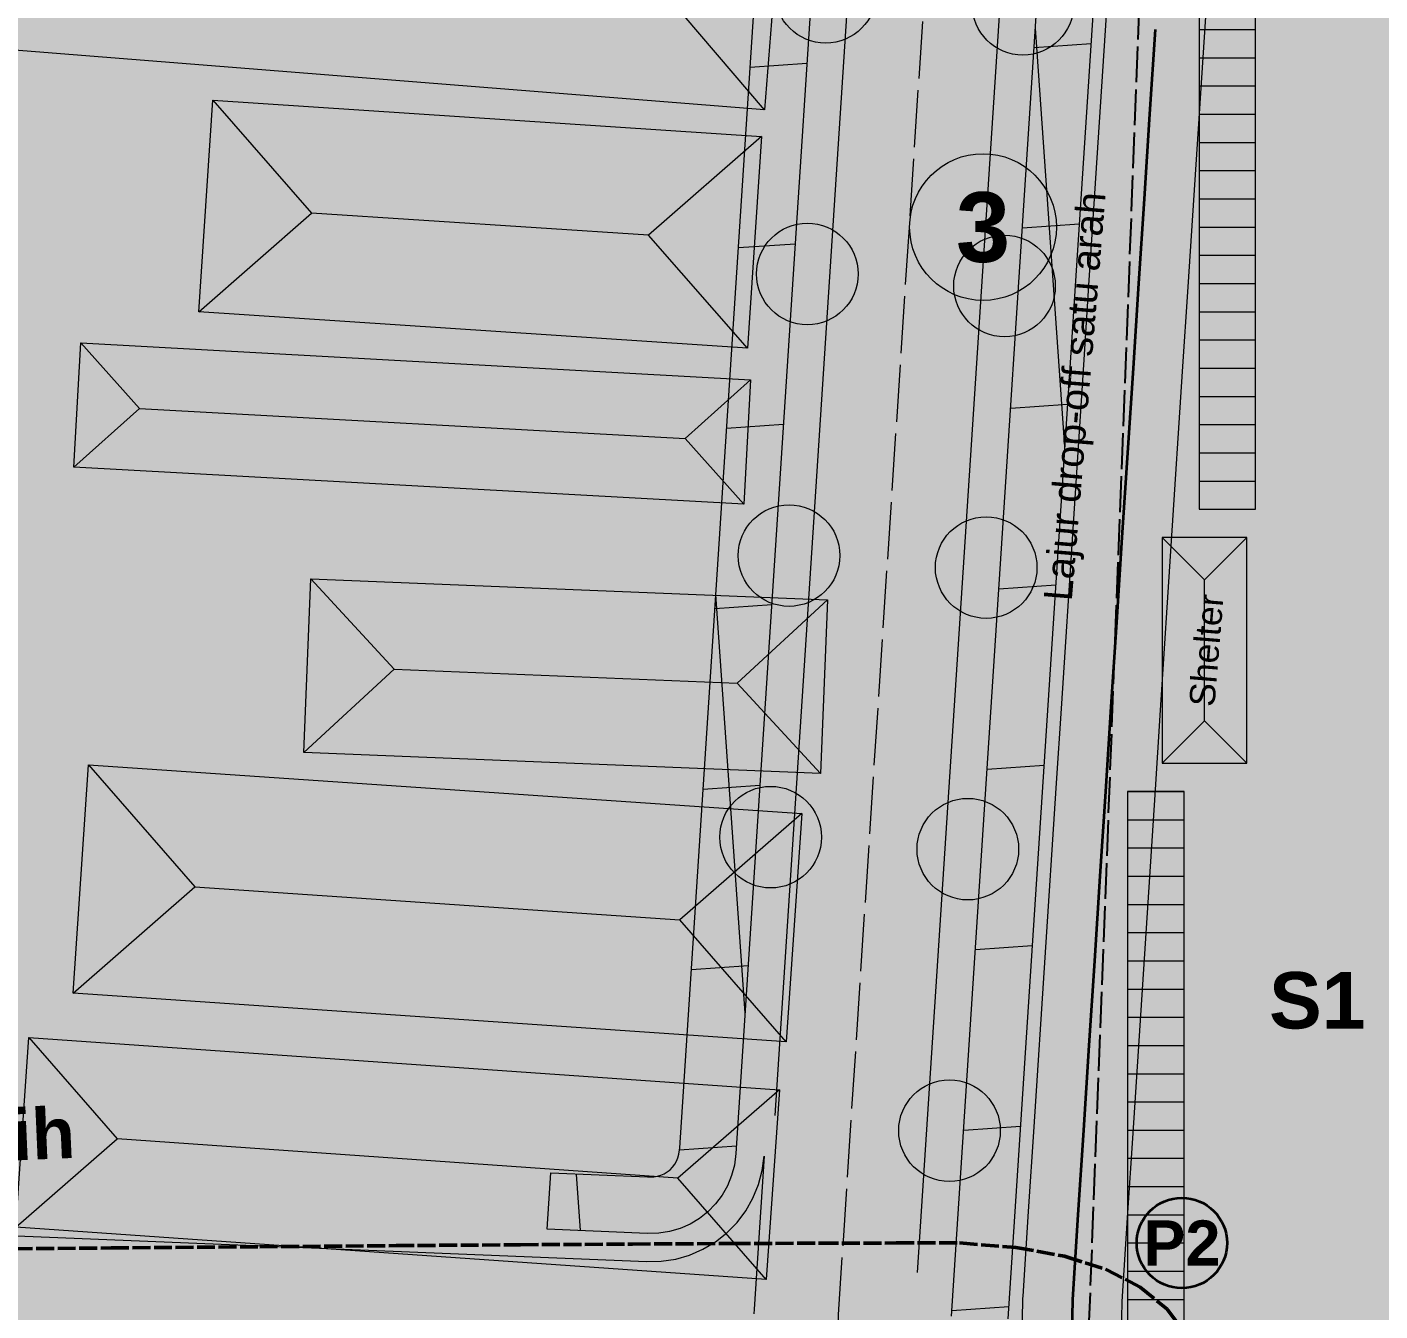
# Model space of a CAD drawing. Header units: metres. Extents: x 305909 to 307171, y 9156037 to 9156671.
# Drawn here: x 306845.87 to 306893.81, y 9156297.59 to 9156343.09 of the extents above; entities that cross this region are included whole.
import ezdxf
from ezdxf.enums import TextEntityAlignment as Align

# ---------------------------------------------------------------- set-up
doc = ezdxf.new("R2010")
doc.units = ezdxf.units.M
doc.linetypes.add('DASHED', pattern=[1.524, 1.27, -0.254])
doc.linetypes.add('DASHED2', pattern=[0.762, 0.635, -0.127])
for name, color, linetype, lineweight, true_color in [('B-BANGUNAN_PERDAGANGAN', 7, 'Continuous', 13, 0xde7878), ('B-BATAS_HPL_INDIKATIF', 7, 'DASHED', 25, 0x781414), ('B-BAYANGAN', 7, 'Continuous', 0, 0x76786c), ('D-LAJUR_DROPOFF', 7, 'Continuous', 9, 0xc8d6ec), ('D-PARKIR_MARKA', 7, 'Continuous', 9, 0xffffff), ('D-PARKIR_MOTOR', 7, 'Continuous', 9, 0xcdcdcd), ('D-SHELTER', 7, 'Continuous', 18, 0x466ea5), ('J-BADAN_KOLEKTOR', 7, 'Continuous', 13, 0x6e6e6e), ('J-MARKA_TEPI', 7, 'Continuous', 13, 0xffffff), ('J-PERKERASAN_JALAN', 7, 'Continuous', 9, 0x989896), ('J-SUMBU_KOLEKTOR', 7, 'DASHED', 18, 0xffffff), ('P-TROTOAR_AYANI', 7, 'Continuous', 9, 0xd6c8b2), ('S-PANAH_KENDARAAN', 7, 'Continuous', 35, 0x1e50c8), ('S-PINTU_PEJALAN_KAKI', 7, 'Continuous', 35, 0x148c3c), ('S-ZEBRA_CROSS', 7, 'Continuous', 0, 0xffffff), ('T-JALUR_WISATA_EDUKASI', 7, 'DASHED2', 50, 0xe66e00), ('T-LABEL_ELEMEN', 7, 'Continuous', 0, 0x141414), ('T-LABEL_JALAN', 7, 'Continuous', 0, 0x282828), ('T-NOMOR_ELEMEN', 7, 'Continuous', 18, 0x141414), ('U-PENANDA', 7, 'Continuous', 18, 0x192d78), ('V-JALUR_HIJAU_AYANI', 7, 'Continuous', 0, 0x96cd78), ('V-POHON_PENEDUH', 7, 'Continuous', 13, 0x288232), ('Z-K', 7, 'Continuous', 0, 0xf7dede), ('Z-K-PI', 7, 'Continuous', 0, 0xf0cdc8)]:
    doc.layers.add(name, color=color, linetype=linetype, lineweight=lineweight, true_color=true_color)
doc.styles.add('ARIAL', font='arial.ttf')
doc.styles.add('ARIALB', font='arialbd.ttf')

# ---------------------------------------------------------------- blocks, each defined once
blk = doc.blocks.new('POHON')
at = {"true_color": 0x3e843e}
h = blk.add_hatch(color=97, dxfattribs=at)
h.dxf.hatch_style = 1
edge = h.paths.add_edge_path()
edge.add_arc((0, 0.78), 0.32, 0, 360)
at = {"true_color": 0x347638}
h = blk.add_hatch(color=97, dxfattribs=at)
h.dxf.hatch_style = 1
edge = h.paths.add_edge_path()
edge.add_arc((0, 0), 1, 0, 360)
at = {"true_color": 0x3e843e}
h = blk.add_hatch(color=97, dxfattribs=at)
h.dxf.hatch_style = 1
edge = h.paths.add_edge_path()
edge.add_arc((-0.552, 0.552), 0.32, 0, 360)
h = blk.add_hatch(color=97, dxfattribs=at)
h.dxf.hatch_style = 1
edge = h.paths.add_edge_path()
edge.add_arc((0.552, 0.552), 0.32, 0, 360)
at = {"true_color": 0x62a556}
h = blk.add_hatch(color=85, dxfattribs=at)
h.dxf.hatch_style = 1
edge = h.paths.add_edge_path()
edge.add_arc((-0.2, 0.22), 0.55, 0, 360)
at = {"true_color": 0x697060}
h = blk.add_hatch(color=251, dxfattribs=at)
h.dxf.hatch_style = 1
edge = h.paths.add_edge_path()
edge.add_arc((0.38, -0.38), 1, 0, 360)
at = {"true_color": 0x3e843e}
h = blk.add_hatch(color=97, dxfattribs=at)
h.dxf.hatch_style = 1
edge = h.paths.add_edge_path()
edge.add_arc((-0.78, 0), 0.32, 0, 360)
h = blk.add_hatch(color=97, dxfattribs=at)
h.dxf.hatch_style = 1
edge = h.paths.add_edge_path()
edge.add_arc((0.78, 0), 0.32, 0, 360)
h = blk.add_hatch(color=97, dxfattribs=at)
h.dxf.hatch_style = 1
edge = h.paths.add_edge_path()
edge.add_arc((-0.552, -0.552), 0.32, 0, 360)
h = blk.add_hatch(color=97, dxfattribs=at)
h.dxf.hatch_style = 1
edge = h.paths.add_edge_path()
edge.add_arc((0.552, -0.552), 0.32, 0, 360)
h = blk.add_hatch(color=97, dxfattribs=at)
h.dxf.hatch_style = 1
edge = h.paths.add_edge_path()
edge.add_arc((0, -0.78), 0.32, 0, 360)
at = {"color": 99, "lineweight": 9, "true_color": 0x235528}
blk.add_circle((0, 0), 1, dxfattribs=at)
blk = doc.blocks.new('PENANDA')
at = {"true_color": 0x192d78}
h = blk.add_hatch(color=166, dxfattribs=at)
h.dxf.hatch_style = 1
h.paths.add_polyline_path([(0, 1.6), (-1.4, -0.9), (1.4, -0.9)])
blk = doc.blocks.new('PINTU_PEJALAN_KAKI')
at = {"true_color": 0x148c3c}
h = blk.add_hatch(color=116, dxfattribs=at)
h.dxf.hatch_style = 1
edge = h.paths.add_edge_path()
edge.add_arc((0, 0), 1.6, 0, 360)
at = {"color": 7}
blk.add_circle((0, 0), 1.6, dxfattribs=at)

msp = doc.modelspace()

# ---------------------------------------------------------------- hatches: boundary and pattern name
at = {"layer": 'B-BANGUNAN_PERDAGANGAN', "true_color": 0xa34944}
h = msp.add_hatch(color=15, dxfattribs=at)
h.dxf.hatch_style = 1
h.paths.add_polyline_path([(306871.995, 9156340.158), (306866.204, 9156346.947), (306872.993, 9156352.737), (306872.993, 9156352.737), (306871.995, 9156340.158)])
at = {"layer": 'B-BANGUNAN_PERDAGANGAN', "true_color": 0xa64b45}
h = msp.add_hatch(color=15, dxfattribs=at)
h.dxf.hatch_style = 1
h.paths.add_polyline_path([(306831.309, 9156343.386), (306838.098, 9156349.177), (306866.204, 9156346.947), (306871.995, 9156340.158), (306831.309, 9156343.386)])
at = {"layer": 'B-BANGUNAN_PERDAGANGAN', "true_color": 0xd05e57}
h = msp.add_hatch(color=13, dxfattribs=at)
h.dxf.hatch_style = 1
h.paths.add_polyline_path([(306852.448, 9156340.496), (306852.448, 9156340.496), (306855.951, 9156336.498), (306851.953, 9156332.995), (306852.448, 9156340.496)])
at = {"layer": 'B-BANGUNAN_PERDAGANGAN', "true_color": 0xcd5c56}
h = msp.add_hatch(color=13, dxfattribs=at)
h.dxf.hatch_style = 1
h.paths.add_polyline_path([(306867.889, 9156335.71), (306855.951, 9156336.498), (306852.448, 9156340.496), (306871.887, 9156339.213), (306867.889, 9156335.71)])
at = {"layer": 'B-BANGUNAN_PERDAGANGAN', "true_color": 0xa34944}
h = msp.add_hatch(color=15, dxfattribs=at)
h.dxf.hatch_style = 1
h.paths.add_polyline_path([(306867.889, 9156335.71), (306871.887, 9156339.213), (306871.392, 9156331.712), (306867.889, 9156335.71)])
at = {"layer": 'B-BANGUNAN_PERDAGANGAN', "true_color": 0xa64b45}
h = msp.add_hatch(color=15, dxfattribs=at)
h.dxf.hatch_style = 1
h.paths.add_polyline_path([(306851.953, 9156332.995), (306855.951, 9156336.498), (306867.889, 9156335.71), (306871.392, 9156331.712), (306871.392, 9156331.712), (306851.953, 9156332.995)])
at = {"layer": 'B-BANGUNAN_PERDAGANGAN', "true_color": 0xd05e57}
h = msp.add_hatch(color=13, dxfattribs=at)
h.dxf.hatch_style = 1
h.paths.add_polyline_path([(306849.851, 9156329.572), (306847.526, 9156327.49), (306847.769, 9156331.897), (306849.851, 9156329.572)])
at = {"layer": 'B-BANGUNAN_PERDAGANGAN', "true_color": 0xcd5c56}
h = msp.add_hatch(color=13, dxfattribs=at)
h.dxf.hatch_style = 1
h.paths.add_polyline_path([(306871.507, 9156330.59), (306869.182, 9156328.507), (306849.851, 9156329.572), (306847.769, 9156331.897), (306871.507, 9156330.59)])
at = {"layer": 'B-BANGUNAN_PERDAGANGAN', "true_color": 0xa34944}
h = msp.add_hatch(color=15, dxfattribs=at)
h.dxf.hatch_style = 1
h.paths.add_polyline_path([(306869.182, 9156328.507), (306871.507, 9156330.59), (306871.264, 9156326.182), (306871.264, 9156326.182), (306869.182, 9156328.507)])
at = {"layer": 'B-BANGUNAN_PERDAGANGAN', "true_color": 0xa64b45}
h = msp.add_hatch(color=15, dxfattribs=at)
h.dxf.hatch_style = 1
h.paths.add_polyline_path([(306849.851, 9156329.572), (306869.182, 9156328.507), (306871.264, 9156326.182), (306847.526, 9156327.49), (306847.526, 9156327.49), (306849.851, 9156329.572)])
at = {"layer": 'B-BANGUNAN_PERDAGANGAN', "true_color": 0xcf5d57}
h = msp.add_hatch(color=13, dxfattribs=at)
h.dxf.hatch_style = 1
h.paths.add_polyline_path([(306858.87, 9156320.329), (306855.669, 9156317.376), (306855.918, 9156323.53), (306858.87, 9156320.329)])
at = {"layer": 'B-BANGUNAN_PERDAGANGAN', "true_color": 0xce5d56}
h = msp.add_hatch(color=13, dxfattribs=at)
h.dxf.hatch_style = 1
h.paths.add_polyline_path([(306874.227, 9156322.789), (306871.025, 9156319.837), (306858.87, 9156320.329), (306855.918, 9156323.53), (306855.918, 9156323.53), (306874.227, 9156322.789)])
at = {"layer": 'B-BANGUNAN_PERDAGANGAN', "true_color": 0xa44a44}
h = msp.add_hatch(color=15, dxfattribs=at)
h.dxf.hatch_style = 1
h.paths.add_polyline_path([(306871.025, 9156319.837), (306874.227, 9156322.789), (306873.978, 9156316.635), (306873.978, 9156316.635), (306871.025, 9156319.837)])
at = {"layer": 'B-BANGUNAN_PERDAGANGAN', "true_color": 0xa54a45}
h = msp.add_hatch(color=15, dxfattribs=at)
h.dxf.hatch_style = 1
h.paths.add_polyline_path([(306858.87, 9156320.329), (306871.025, 9156319.837), (306873.978, 9156316.635), (306855.669, 9156317.376), (306858.87, 9156320.329)])
at = {"layer": 'B-BANGUNAN_PERDAGANGAN', "true_color": 0xd05e57}
h = msp.add_hatch(color=13, dxfattribs=at)
h.dxf.hatch_style = 1
h.paths.add_polyline_path([(306851.818, 9156312.622), (306847.5, 9156308.854), (306848.05, 9156316.94), (306851.818, 9156312.622)])
at = {"layer": 'B-BANGUNAN_PERDAGANGAN', "true_color": 0xcd5c56}
h = msp.add_hatch(color=13, dxfattribs=at)
h.dxf.hatch_style = 1
h.paths.add_polyline_path([(306873.318, 9156315.22), (306868.999, 9156311.452), (306851.818, 9156312.622), (306848.05, 9156316.94), (306873.318, 9156315.22)])
at = {"layer": 'B-BANGUNAN_PERDAGANGAN', "true_color": 0xa34944}
h = msp.add_hatch(color=15, dxfattribs=at)
h.dxf.hatch_style = 1
h.paths.add_polyline_path([(306872.767, 9156307.134), (306872.767, 9156307.134), (306868.999, 9156311.452), (306873.318, 9156315.22), (306872.767, 9156307.134)])
at = {"layer": 'B-BANGUNAN_PERDAGANGAN', "true_color": 0xa64b45}
h = msp.add_hatch(color=15, dxfattribs=at)
h.dxf.hatch_style = 1
h.paths.add_polyline_path([(306851.818, 9156312.622), (306868.999, 9156311.452), (306872.767, 9156307.134), (306847.5, 9156308.854), (306847.5, 9156308.854), (306851.818, 9156312.622)])
at = {"layer": 'B-BANGUNAN_PERDAGANGAN', "true_color": 0xd05e57}
h = msp.add_hatch(color=13, dxfattribs=at)
h.dxf.hatch_style = 1
h.paths.add_polyline_path([(306845.933, 9156307.283), (306849.061, 9156303.687), (306845.465, 9156300.559), (306845.465, 9156300.559), (306845.933, 9156307.283)])
at = {"layer": 'B-BANGUNAN_PERDAGANGAN', "true_color": 0xcd5c56}
h = msp.add_hatch(color=13, dxfattribs=at)
h.dxf.hatch_style = 1
h.paths.add_polyline_path([(306872.524, 9156305.431), (306872.524, 9156305.43), (306868.928, 9156302.303), (306849.061, 9156303.687), (306845.933, 9156307.283), (306872.524, 9156305.431)])
at = {"layer": 'B-BANGUNAN_PERDAGANGAN', "true_color": 0xa34944}
h = msp.add_hatch(color=15, dxfattribs=at)
h.dxf.hatch_style = 1
h.paths.add_polyline_path([(306868.928, 9156302.303), (306872.524, 9156305.43), (306872.056, 9156298.707), (306868.928, 9156302.303)])
at = {"layer": 'B-BANGUNAN_PERDAGANGAN', "true_color": 0xa64b45}
h = msp.add_hatch(color=15, dxfattribs=at)
h.dxf.hatch_style = 1
h.paths.add_polyline_path([(306849.061, 9156303.687), (306868.928, 9156302.303), (306872.056, 9156298.707), (306845.465, 9156300.559), (306849.061, 9156303.687)])
at = {"layer": 'B-BAYANGAN', "true_color": 0x76786c}
h = msp.add_hatch(color=8, dxfattribs=at)
h.dxf.hatch_style = 1
h.paths.add_polyline_path([(306874.043, 9156351.687), (306873.045, 9156339.107), (306832.359, 9156342.336), (306833.357, 9156354.916), (306874.043, 9156351.687)])
h = msp.add_hatch(color=8, dxfattribs=at)
h.dxf.hatch_style = 1
h.paths.add_polyline_path([(306872.937, 9156338.163), (306872.442, 9156330.662), (306853.003, 9156331.945), (306853.498, 9156339.446), (306872.937, 9156338.163)])
h = msp.add_hatch(color=8, dxfattribs=at)
h.dxf.hatch_style = 1
h.paths.add_polyline_path([(306872.557, 9156329.54), (306872.314, 9156325.132), (306848.576, 9156326.44), (306848.819, 9156330.847), (306872.557, 9156329.54)])
h = msp.add_hatch(color=8, dxfattribs=at)
h.dxf.hatch_style = 1
h.paths.add_polyline_path([(306889.54, 9156316.55), (306889.54, 9156324.55), (306886.54, 9156324.55), (306886.54, 9156316.55), (306889.54, 9156316.55)])
h = msp.add_hatch(color=8, dxfattribs=at)
h.dxf.hatch_style = 1
h.paths.add_polyline_path([(306875.277, 9156321.739), (306875.028, 9156315.585), (306856.719, 9156316.326), (306856.968, 9156322.48), (306875.277, 9156321.739)])
h = msp.add_hatch(color=8, dxfattribs=at)
h.dxf.hatch_style = 1
h.paths.add_polyline_path([(306846.851, 9156318.668), (306844.999, 9156300.412), (306840.625, 9156300.856), (306842.477, 9156319.112), (306846.851, 9156318.668)])
h = msp.add_hatch(color=8, dxfattribs=at)
h.dxf.hatch_style = 1
h.paths.add_polyline_path([(306874.368, 9156314.17), (306873.817, 9156306.084), (306848.55, 9156307.804), (306849.1, 9156315.89), (306874.368, 9156314.17)])
h = msp.add_hatch(color=8, dxfattribs=at)
h.dxf.hatch_style = 1
h.paths.add_polyline_path([(306873.574, 9156304.381), (306873.106, 9156297.657), (306846.515, 9156299.509), (306846.983, 9156306.233), (306873.574, 9156304.381)])
at = {"layer": 'D-LAJUR_DROPOFF', "true_color": 0x6e7682}
h = msp.add_hatch(color=8, dxfattribs=at)
h.dxf.hatch_style = 1
h.paths.add_polyline_path([(306886.998, 9156333.886), (306886.802, 9156330.886), (306886.021, 9156318.886), (306885.825, 9156315.886), (306885.044, 9156303.886), (306884.848, 9156300.886), (306884.655, 9156297.927), (306884.6, 9156294.976), (306884.575, 9156291.985), (306884.524, 9156285.985), (306884.498, 9156282.985), (306884.447, 9156276.985), (306884.421, 9156273.985), (306884.37, 9156267.985), (306884.344, 9156264.985), (306884.319, 9156261.985), (306880.819, 9156262.015), (306880.844, 9156265.015), (306880.87, 9156268.015), (306880.921, 9156274.015), (306880.947, 9156277.015), (306880.998, 9156283.015), (306881.024, 9156286.015), (306881.075, 9156292.015), (306881.1, 9156295.015), (306881.101, 9156295.033), (306881.157, 9156298.033), (306881.16, 9156298.114), (306881.356, 9156301.114), (306881.551, 9156304.114), (306882.333, 9156316.114), (306882.528, 9156319.114), (306883.31, 9156331.114), (306883.505, 9156334.114), (306884.482, 9156349.114), (306887.975, 9156348.886), (306886.998, 9156333.886)])
at = {"layer": 'D-PARKIR_MOTOR', "true_color": 0x787a7e}
h = msp.add_hatch(color=8, dxfattribs=at)
h.dxf.hatch_style = 1
h.paths.add_polyline_path([(306889.399, 9156326), (306889.399, 9156345), (306887.399, 9156345), (306887.399, 9156326), (306889.399, 9156326)])
h = msp.add_hatch(color=8, dxfattribs=at)
h.dxf.hatch_style = 1
h.paths.add_polyline_path([(306886.866, 9156266), (306886.866, 9156316), (306884.866, 9156316), (306884.866, 9156266), (306886.866, 9156266)])
at = {"layer": 'D-SHELTER', "true_color": 0x4d7ab7}
h = msp.add_hatch(color=155, dxfattribs=at)
h.dxf.hatch_style = 1
h.paths.add_polyline_path([(306886.09, 9156325), (306887.59, 9156323.5), (306887.59, 9156318.5), (306886.09, 9156317), (306886.09, 9156325)])
h = msp.add_hatch(color=155, dxfattribs=at)
h.dxf.hatch_style = 1
h.paths.add_polyline_path([(306889.09, 9156325), (306887.59, 9156323.5), (306886.09, 9156325), (306889.09, 9156325)])
at = {"layer": 'D-SHELTER', "true_color": 0x3e6192}
h = msp.add_hatch(color=165, dxfattribs=at)
h.dxf.hatch_style = 1
h.paths.add_polyline_path([(306889.09, 9156317), (306887.59, 9156318.5), (306887.59, 9156323.5), (306889.09, 9156325), (306889.09, 9156317)])
h = msp.add_hatch(color=165, dxfattribs=at)
h.dxf.hatch_style = 1
h.paths.add_polyline_path([(306887.59, 9156318.5), (306889.09, 9156317), (306886.09, 9156317), (306887.59, 9156318.5)])
at = {"layer": 'J-BADAN_KOLEKTOR', "true_color": 0x54565a}
h = msp.add_hatch(color=251, dxfattribs=at)
h.dxf.hatch_style = 1
h.paths.add_polyline_path([(306889.931, 9156640), (306895.936, 9156640), (306895.475, 9156629.11), (306895.474, 9156629.085), (306895.474, 9156629.061), (306893.315, 9156557.748), (306893.149, 9156552.271), (306893.014, 9156547.717), (306892.993, 9156546.713), (306891.335, 9156465.673), (306891.237, 9156460.847), (306891.218, 9156460.566), (306890.645, 9156455.57), (306884.99, 9156406.251), (306884.352, 9156400.688), (306883.988, 9156395.099), (306877.628, 9156297.463), (306877.621, 9156297.351), (306877.62, 9156297.238), (306877.496, 9156282.777), (306877.038, 9156229.12), (306876.993, 9156223.827), (306876.944, 9156218.116), (306876.813, 9156202.951), (306876.76, 9156196.862), (306876.753, 9156196.674), (306876.43, 9156192.144), (306875.837, 9156183.84), (306875.836, 9156183.815), (306875.834, 9156183.79), (306874.011, 9156152.681), (306874.01, 9156152.675), (306874.01, 9156152.669), (306873.9, 9156150.695), (306873.792, 9156148.75), (306873.788, 9156148.669), (306873.786, 9156148.588), (306873.743, 9156145.719), (306873.719, 9156144.136), (306873.718, 9156144.098), (306873.716, 9156144.044), (306873.716, 9156144.024), (306873.714, 9156143.986), (306873.657, 9156142.889), (306873.495, 9156139.805), (306873.492, 9156139.752), (306873.491, 9156139.7), (306873.213, 9156129.068), (306873.057, 9156123.08), (306872.863, 9156115.623), (306872.83, 9156115.253), (306872.163, 9156110.834), (306864.194, 9156058.08), (306864.167, 9156057.904), (306864.156, 9156057.726), (306863.079, 9156040), (306857.068, 9156040), (306857.115, 9156040.772), (306857.836, 9156052.639), (306858.186, 9156058.401), (306858.215, 9156058.667), (306858.909, 9156063.262), (306864.38, 9156099.484), (306866.833, 9156115.72), (306866.87, 9156115.965), (306866.876, 9156116.213), (306866.922, 9156117.98), (306867.495, 9156139.935), (306867.495, 9156139.962), (306867.497, 9156140.001), (306867.498, 9156140.014), (306867.499, 9156140.041), (306867.717, 9156144.189), (306867.72, 9156144.264), (306867.722, 9156144.338), (306867.781, 9156148.295), (306867.789, 9156148.8), (306867.79, 9156148.84), (306867.793, 9156148.916), (306867.793, 9156148.921), (306867.795, 9156148.961), (306867.862, 9156150.175), (306868.019, 9156153.006), (306869.543, 9156179.003), (306869.847, 9156184.185), (306869.849, 9156184.223), (306870.257, 9156189.937), (306870.599, 9156194.727), (306870.753, 9156196.882), (306870.761, 9156197.007), (306870.763, 9156197.132), (306870.863, 9156208.724), (306870.993, 9156223.879), (306870.993, 9156223.879), (306871.576, 9156292.11), (306871.622, 9156297.487), (306871.628, 9156297.656), (306871.981, 9156303.077), (306872.914, 9156317.396), (306878.368, 9156401.127), (306878.372, 9156401.176), (306878.38, 9156401.273), (306878.385, 9156401.322), (306880.543, 9156420.136), (306884.601, 9156455.528), (306885.241, 9156461.11), (306885.363, 9156467.081), (306887.015, 9156547.847), (306887.016, 9156547.874), (306887.152, 9156552.449), (306887.152, 9156552.45), (306889.305, 9156623.574), (306889.305, 9156623.574), (306889.478, 9156629.285), (306889.479, 9156629.321), (306889.699, 9156634.526), (306889.931, 9156640)])
at = {"layer": 'J-MARKA_TEPI', "true_color": 0xffffff}
h = msp.add_hatch(color=7, dxfattribs=at)
h.dxf.hatch_style = 1
h.paths.add_polyline_path([(306874.915, 9156327.2), (306875.615, 9156325.6), (306875.165, 9156325.6), (306875.165, 9156322.8), (306874.665, 9156322.8), (306874.665, 9156325.6), (306874.215, 9156325.6)])
at = {"layer": 'J-PERKERASAN_JALAN', "true_color": 0x989896}
h = msp.add_hatch(color=252, dxfattribs=at)
h.dxf.hatch_style = 1
h.paths.add_polyline_path([(306746.832, 9156309.677), (306817.409, 9156301.821), (306817.919, 9156301.797), (306818.429, 9156301.838), (306818.928, 9156301.944), (306819.41, 9156302.113), (306819.867, 9156302.341), (306820.291, 9156302.626), (306820.675, 9156302.963), (306821.013, 9156303.345), (306821.299, 9156303.768), (306821.53, 9156304.224), (306821.7, 9156304.705), (306821.808, 9156305.205), (306821.851, 9156305.713), (306822.316, 9156328.115), (306822.293, 9156328.639), (306822.201, 9156329.156), (306822.042, 9156329.656), (306821.819, 9156330.131), (306821.536, 9156330.573), (306821.197, 9156330.973), (306820.809, 9156331.327), (306820.378, 9156331.626), (306819.912, 9156331.866), (306819.418, 9156332.043), (306818.905, 9156332.154), (306796.802, 9156335.438), (306796.706, 9156335.455), (306796.541, 9156335.496), (306796.403, 9156335.546), (306796.271, 9156335.608), (306796.146, 9156335.683), (306796.008, 9156335.784), (306795.934, 9156335.847), (306794.592, 9156337.057), (306794.516, 9156337.129), (306794.392, 9156337.267), (306794.3, 9156337.394), (306794.221, 9156337.532), (306794.158, 9156337.676), (306794.101, 9156337.852), (306794.077, 9156337.954), (306793.793, 9156339.328), (306793.777, 9156339.417), (306793.759, 9156339.573), (306793.756, 9156339.708), (306793.766, 9156339.865), (306793.778, 9156339.954), (306798.226, 9156368.179), (306798.253, 9156368.299), (306798.376, 9156368.288), (306801.081, 9156367.862), (306801.201, 9156367.835), (306801.19, 9156367.712), (306797.215, 9156342.489), (306797.167, 9156341.965), (306797.189, 9156341.44), (306797.279, 9156340.921), (306797.437, 9156340.419), (306797.659, 9156339.943), (306797.942, 9156339.499), (306798.281, 9156339.096), (306798.67, 9156338.742), (306799.101, 9156338.441), (306799.569, 9156338.2), (306800.064, 9156338.022), (306800.578, 9156337.91), (306821.494, 9156334.803), (306821.589, 9156334.786), (306821.752, 9156334.746), (306821.888, 9156334.697), (306822.018, 9156334.637), (306822.143, 9156334.563), (306822.259, 9156334.479), (306822.385, 9156334.367), (306822.452, 9156334.298), (306824.288, 9156332.324), (306824.361, 9156332.242), (306824.475, 9156332.089), (306824.558, 9156331.947), (306824.636, 9156331.773), (306824.672, 9156331.67), (306825.253, 9156329.863), (306825.284, 9156329.757), (306825.323, 9156329.568), (306825.34, 9156329.376), (306825.341, 9156329.265), (306824.837, 9156305.022), (306824.86, 9156304.506), (306824.949, 9156303.997), (306825.103, 9156303.504), (306825.319, 9156303.035), (306825.593, 9156302.597), (306825.922, 9156302.199), (306826.3, 9156301.846), (306826.719, 9156301.545), (306827.174, 9156301.301), (306827.657, 9156301.117), (306828.159, 9156300.997), (306828.673, 9156300.942), (306867.826, 9156299.34), (306868.341, 9156299.352), (306868.85, 9156299.431), (306869.345, 9156299.574), (306869.817, 9156299.779), (306870.26, 9156300.044), (306870.664, 9156300.363), (306871.024, 9156300.731), (306871.334, 9156301.143), (306871.588, 9156301.591), (306871.783, 9156302.068), (306871.914, 9156302.566), (306871.981, 9156303.077), (306871.628, 9156297.656), (306871.622, 9156297.487), (306871.576, 9156292.11), (306871.547, 9156292.622), (306871.454, 9156293.126), (306871.296, 9156293.614), (306871.078, 9156294.077), (306870.802, 9156294.509), (306870.473, 9156294.902), (306870.097, 9156295.25), (306869.679, 9156295.547), (306869.227, 9156295.788), (306868.748, 9156295.969), (306868.249, 9156296.087), (306867.739, 9156296.141), (306829.204, 9156297.718), (306828.68, 9156297.705), (306828.162, 9156297.624), (306827.659, 9156297.475), (306827.18, 9156297.263), (306826.733, 9156296.989), (306826.326, 9156296.659), (306825.965, 9156296.279), (306825.657, 9156295.855), (306825.407, 9156295.395), (306825.219, 9156294.905), (306825.097, 9156294.396), (306825.043, 9156293.875), (306825.057, 9156293.351), (306825.803, 9156285.331), (306825.809, 9156285.261), (306825.81, 9156285.243), (306825.813, 9156285.172), (306825.892, 9156281.593), (306825.891, 9156281.498), (306825.872, 9156281.289), (306825.854, 9156281.194), (306825.178, 9156277.985), (306825.168, 9156277.941), (306825.166, 9156277.93), (306825.155, 9156277.885), (306813.731, 9156233.802), (306813.692, 9156233.685), (306813.571, 9156233.708), (306811.405, 9156234.27), (306811.288, 9156234.308), (306811.311, 9156234.429), (306822.71, 9156278.418), (306822.752, 9156278.596), (306823.295, 9156281.173), (306823.364, 9156281.628), (306823.38, 9156282.087), (306823.317, 9156284.967), (306823.3, 9156285.249), (306822.408, 9156294.834), (306822.321, 9156295.373), (306822.16, 9156295.896), (306821.93, 9156296.391), (306821.635, 9156296.851), (306821.279, 9156297.266), (306820.871, 9156297.629), (306820.417, 9156297.933), (306819.925, 9156298.172), (306819.406, 9156298.341), (306818.868, 9156298.439), (306746.832, 9156306.458), (306746.832, 9156309.677)])
at = {"layer": 'P-TROTOAR_AYANI', "true_color": 0xd4ccbe}
h = msp.add_hatch(color=9, dxfattribs=at)
h.dxf.hatch_style = 1
h.paths.add_polyline_path([(306880.868, 9156458.974), (306881.294, 9156458.906), (306881.675, 9156458.792), (306882.037, 9156458.628), (306882.375, 9156458.418), (306882.682, 9156458.166), (306882.953, 9156457.874), (306883.183, 9156457.55), (306883.368, 9156457.197), (306883.504, 9156456.824), (306883.59, 9156456.435), (306883.624, 9156456.039), (306883.604, 9156455.609), (306877.392, 9156401.436), (306877.391, 9156401.424), (306877.386, 9156401.375), (306877.384, 9156401.363), (306877.376, 9156401.265), (306877.375, 9156401.253), (306877.371, 9156401.204), (306877.37, 9156401.192), (306870.985, 9156303.174), (306870.931, 9156302.759), (306870.832, 9156302.386), (306870.687, 9156302.028), (306870.496, 9156301.693), (306870.264, 9156301.384), (306869.994, 9156301.108), (306869.691, 9156300.869), (306869.359, 9156300.67), (306869.005, 9156300.517), (306868.634, 9156300.409), (306868.253, 9156300.351), (306867.835, 9156300.341), (306864.296, 9156300.486), (306864.426, 9156302.482), (306867.852, 9156302.342), (306868.077, 9156302.347), (306868.203, 9156302.367), (306868.326, 9156302.402), (306868.444, 9156302.453), (306868.553, 9156302.519), (306868.654, 9156302.598), (306868.743, 9156302.69), (306868.82, 9156302.792), (306868.883, 9156302.903), (306868.932, 9156303.022), (306868.964, 9156303.145), (306868.994, 9156303.368), (306875.374, 9156401.322), (306875.377, 9156401.358), (306875.381, 9156401.407), (306875.384, 9156401.444), (306875.392, 9156401.542), (306875.396, 9156401.578), (306875.401, 9156401.627), (306875.405, 9156401.664), (306881.609, 9156455.77), (306881.62, 9156456.002), (306881.609, 9156456.133), (306881.58, 9156456.262), (306881.535, 9156456.386), (306881.474, 9156456.502), (306881.398, 9156456.61), (306881.308, 9156456.706), (306881.206, 9156456.79), (306881.094, 9156456.86), (306880.974, 9156456.914), (306880.848, 9156456.952), (306880.619, 9156456.988), (306877.255, 9156457.297), (306877.482, 9156459.285), (306880.868, 9156458.974)])
at = {"layer": 'P-TROTOAR_AYANI', "true_color": 0xbeb6a8}
h = msp.add_hatch(dxfattribs=at)
h.set_pattern_fill('NET', color=253, scale=2, angle=4)
h.paths.add_polyline_path([(306880.868, 9156458.974), (306881.294, 9156458.906), (306881.675, 9156458.792), (306882.037, 9156458.628), (306882.375, 9156458.418), (306882.682, 9156458.166), (306882.953, 9156457.874), (306883.183, 9156457.55), (306883.368, 9156457.197), (306883.504, 9156456.824), (306883.59, 9156456.435), (306883.624, 9156456.039), (306883.604, 9156455.609), (306877.392, 9156401.436), (306877.391, 9156401.424), (306877.386, 9156401.375), (306877.384, 9156401.363), (306877.376, 9156401.265), (306877.375, 9156401.253), (306877.371, 9156401.204), (306877.37, 9156401.192), (306870.985, 9156303.174), (306870.931, 9156302.759), (306870.832, 9156302.386), (306870.687, 9156302.028), (306870.496, 9156301.693), (306870.264, 9156301.384), (306869.994, 9156301.108), (306869.691, 9156300.869), (306869.359, 9156300.67), (306869.005, 9156300.517), (306868.634, 9156300.409), (306868.253, 9156300.351), (306867.835, 9156300.341), (306864.296, 9156300.486), (306864.426, 9156302.482), (306867.852, 9156302.342), (306868.077, 9156302.347), (306868.203, 9156302.367), (306868.326, 9156302.402), (306868.444, 9156302.453), (306868.553, 9156302.519), (306868.654, 9156302.598), (306868.743, 9156302.69), (306868.82, 9156302.792), (306868.883, 9156302.903), (306868.932, 9156303.022), (306868.964, 9156303.145), (306868.994, 9156303.368), (306875.374, 9156401.322), (306875.377, 9156401.358), (306875.381, 9156401.407), (306875.384, 9156401.444), (306875.392, 9156401.542), (306875.396, 9156401.578), (306875.401, 9156401.627), (306875.405, 9156401.664), (306881.609, 9156455.77), (306881.62, 9156456.002), (306881.609, 9156456.133), (306881.58, 9156456.262), (306881.535, 9156456.386), (306881.474, 9156456.502), (306881.398, 9156456.61), (306881.308, 9156456.706), (306881.206, 9156456.79), (306881.094, 9156456.86), (306880.974, 9156456.914), (306880.848, 9156456.952), (306880.619, 9156456.988), (306877.255, 9156457.297), (306877.482, 9156459.285), (306880.868, 9156458.974)])
at = {"layer": 'P-TROTOAR_AYANI', "true_color": 0xd4ccbe}
h = msp.add_hatch(color=9, dxfattribs=at)
h.dxf.hatch_style = 1
h.paths.add_polyline_path([(306884.984, 9156395.001), (306885.04, 9156395.429), (306885.144, 9156395.813), (306885.299, 9156396.18), (306885.5, 9156396.524), (306885.745, 9156396.838), (306886.03, 9156397.116), (306886.349, 9156397.355), (306886.697, 9156397.549), (306887.067, 9156397.695), (306887.454, 9156397.79), (306887.85, 9156397.834), (306888.281, 9156397.824), (306891.662, 9156397.52), (306891.531, 9156395.524), (306888.168, 9156395.826), (306887.936, 9156395.832), (306887.805, 9156395.817), (306887.677, 9156395.785), (306887.554, 9156395.737), (306887.439, 9156395.673), (306887.333, 9156395.594), (306887.239, 9156395.501), (306887.158, 9156395.397), (306887.091, 9156395.284), (306887.04, 9156395.162), (306887.006, 9156395.034), (306886.975, 9156394.805), (306880.624, 9156297.311), (306880.619, 9156297.17), (306880.039, 9156229.191), (306880.051, 9156228.967), (306880.075, 9156228.842), (306880.114, 9156228.72), (306880.168, 9156228.605), (306880.237, 9156228.498), (306880.319, 9156228.4), (306880.413, 9156228.313), (306880.517, 9156228.24), (306880.63, 9156228.18), (306880.749, 9156228.135), (306880.873, 9156228.106), (306881.096, 9156228.083), (306884.529, 9156227.951), (306884.511, 9156225.95), (306880.955, 9156226.087), (306880.54, 9156226.13), (306880.166, 9156226.218), (306879.806, 9156226.353), (306879.466, 9156226.533), (306879.152, 9156226.756), (306878.869, 9156227.016), (306878.622, 9156227.311), (306878.415, 9156227.635), (306878.25, 9156227.983), (306878.132, 9156228.349), (306878.062, 9156228.727), (306878.039, 9156229.144), (306878.619, 9156297.215), (306878.627, 9156297.412), (306884.984, 9156395.001)])
at = {"layer": 'P-TROTOAR_AYANI', "true_color": 0xbeb6a8}
h = msp.add_hatch(dxfattribs=at)
h.set_pattern_fill('NET', color=253, scale=2, angle=4)
h.paths.add_polyline_path([(306884.984, 9156395.001), (306885.04, 9156395.429), (306885.144, 9156395.813), (306885.299, 9156396.18), (306885.5, 9156396.524), (306885.745, 9156396.838), (306886.03, 9156397.116), (306886.349, 9156397.355), (306886.697, 9156397.549), (306887.067, 9156397.695), (306887.454, 9156397.79), (306887.85, 9156397.834), (306888.281, 9156397.824), (306891.662, 9156397.52), (306891.531, 9156395.524), (306888.168, 9156395.826), (306887.936, 9156395.832), (306887.805, 9156395.817), (306887.677, 9156395.785), (306887.554, 9156395.737), (306887.439, 9156395.673), (306887.333, 9156395.594), (306887.239, 9156395.501), (306887.158, 9156395.397), (306887.091, 9156395.284), (306887.04, 9156395.162), (306887.006, 9156395.034), (306886.975, 9156394.805), (306880.624, 9156297.311), (306880.619, 9156297.17), (306880.039, 9156229.191), (306880.051, 9156228.967), (306880.075, 9156228.842), (306880.114, 9156228.72), (306880.168, 9156228.605), (306880.237, 9156228.498), (306880.319, 9156228.4), (306880.413, 9156228.313), (306880.517, 9156228.24), (306880.63, 9156228.18), (306880.749, 9156228.135), (306880.873, 9156228.106), (306881.096, 9156228.083), (306884.529, 9156227.951), (306884.511, 9156225.95), (306880.955, 9156226.087), (306880.54, 9156226.13), (306880.166, 9156226.218), (306879.806, 9156226.353), (306879.466, 9156226.533), (306879.152, 9156226.756), (306878.869, 9156227.016), (306878.622, 9156227.311), (306878.415, 9156227.635), (306878.25, 9156227.983), (306878.132, 9156228.349), (306878.062, 9156228.727), (306878.039, 9156229.144), (306878.619, 9156297.215), (306878.627, 9156297.412), (306884.984, 9156395.001)])
at = {"layer": 'S-ZEBRA_CROSS', "true_color": 0xffffff}
h = msp.add_hatch(color=7, dxfattribs=at)
h.dxf.hatch_style = 1
h.paths.add_polyline_path([(306868.937, 9156298.5), (306868.937, 9156301.5), (306869.437, 9156301.5), (306869.437, 9156298.5), (306868.937, 9156298.5)])
h = msp.add_hatch(color=7, dxfattribs=at)
h.dxf.hatch_style = 1
h.paths.add_polyline_path([(306869.737, 9156298.5), (306869.737, 9156301.5), (306870.237, 9156301.5), (306870.237, 9156298.5), (306869.737, 9156298.5)])
h = msp.add_hatch(color=7, dxfattribs=at)
h.dxf.hatch_style = 1
h.paths.add_polyline_path([(306870.537, 9156298.5), (306870.537, 9156301.5), (306871.037, 9156301.5), (306871.037, 9156298.5), (306870.537, 9156298.5)])
h = msp.add_hatch(color=7, dxfattribs=at)
h.dxf.hatch_style = 1
h.paths.add_polyline_path([(306871.337, 9156298.5), (306871.337, 9156301.5), (306871.837, 9156301.5), (306871.837, 9156298.5), (306871.337, 9156298.5)])
h = msp.add_hatch(color=7, dxfattribs=at)
h.dxf.hatch_style = 1
h.paths.add_polyline_path([(306872.137, 9156298.5), (306872.137, 9156301.5), (306872.637, 9156301.5), (306872.637, 9156298.5), (306872.137, 9156298.5)])
h = msp.add_hatch(color=7, dxfattribs=at)
h.dxf.hatch_style = 1
h.paths.add_polyline_path([(306872.937, 9156298.5), (306872.937, 9156301.5), (306873.437, 9156301.5), (306873.437, 9156298.5), (306872.937, 9156298.5)])
h = msp.add_hatch(color=7, dxfattribs=at)
h.dxf.hatch_style = 1
h.paths.add_polyline_path([(306873.737, 9156298.5), (306873.737, 9156301.5), (306874.237, 9156301.5), (306874.237, 9156298.5), (306873.737, 9156298.5)])
h = msp.add_hatch(color=7, dxfattribs=at)
h.dxf.hatch_style = 1
h.paths.add_polyline_path([(306874.537, 9156298.5), (306874.537, 9156301.5), (306875.037, 9156301.5), (306875.037, 9156298.5), (306874.537, 9156298.5)])
h = msp.add_hatch(color=7, dxfattribs=at)
h.dxf.hatch_style = 1
h.paths.add_polyline_path([(306875.337, 9156298.5), (306875.337, 9156301.5), (306875.837, 9156301.5), (306875.837, 9156298.5), (306875.337, 9156298.5)])
h = msp.add_hatch(color=7, dxfattribs=at)
h.dxf.hatch_style = 1
h.paths.add_polyline_path([(306876.137, 9156298.5), (306876.137, 9156301.5), (306876.637, 9156301.5), (306876.637, 9156298.5), (306876.137, 9156298.5)])
h = msp.add_hatch(color=7, dxfattribs=at)
h.dxf.hatch_style = 1
h.paths.add_polyline_path([(306876.937, 9156298.5), (306876.937, 9156301.5), (306877.437, 9156301.5), (306877.437, 9156298.5), (306876.937, 9156298.5)])
h = msp.add_hatch(color=7, dxfattribs=at)
h.dxf.hatch_style = 1
h.paths.add_polyline_path([(306877.737, 9156298.5), (306877.737, 9156301.5), (306878.237, 9156301.5), (306878.237, 9156298.5), (306877.737, 9156298.5)])
h = msp.add_hatch(color=7, dxfattribs=at)
h.dxf.hatch_style = 1
h.paths.add_polyline_path([(306878.537, 9156298.5), (306878.537, 9156301.5), (306879.037, 9156301.5), (306879.037, 9156298.5), (306878.537, 9156298.5)])
h = msp.add_hatch(color=7, dxfattribs=at)
h.dxf.hatch_style = 1
h.paths.add_polyline_path([(306879.337, 9156298.5), (306879.337, 9156301.5), (306879.837, 9156301.5), (306879.837, 9156298.5), (306879.337, 9156298.5)])
h = msp.add_hatch(color=7, dxfattribs=at)
h.dxf.hatch_style = 1
h.paths.add_polyline_path([(306880.137, 9156298.5), (306880.137, 9156301.5), (306880.637, 9156301.5), (306880.637, 9156298.5), (306880.137, 9156298.5)])
at = {"layer": 'T-NOMOR_ELEMEN', "true_color": 0xffffff}
h = msp.add_hatch(color=7, dxfattribs=at)
h.dxf.hatch_style = 1
edge = h.paths.add_edge_path()
edge.add_arc((306879.741, 9156336), 2.6, 0, 360)
at = {"layer": 'V-JALUR_HIJAU_AYANI', "true_color": 0x84ba60}
h = msp.add_hatch(color=83, dxfattribs=at)
h.dxf.hatch_style = 1
h.paths.add_polyline_path([(306880.993, 9156459.967), (306881.517, 9156459.883), (306882.025, 9156459.731), (306882.509, 9156459.513), (306882.96, 9156459.233), (306883.369, 9156458.895), (306883.731, 9156458.506), (306884.037, 9156458.073), (306884.284, 9156457.603), (306884.466, 9156457.105), (306884.581, 9156456.587), (306884.626, 9156456.058), (306884.601, 9156455.528), (306878.385, 9156401.322), (306878.38, 9156401.273), (306878.372, 9156401.176), (306878.368, 9156401.127), (306871.981, 9156303.077), (306871.914, 9156302.566), (306871.783, 9156302.068), (306871.588, 9156301.591), (306871.334, 9156301.143), (306871.024, 9156300.731), (306870.664, 9156300.363), (306870.26, 9156300.044), (306869.817, 9156299.779), (306869.345, 9156299.574), (306868.85, 9156299.431), (306868.341, 9156299.352), (306867.826, 9156299.34), (306864.231, 9156299.487), (306864.296, 9156300.486), (306867.835, 9156300.341), (306868.253, 9156300.351), (306868.634, 9156300.409), (306869.005, 9156300.517), (306869.359, 9156300.67), (306869.691, 9156300.869), (306869.994, 9156301.108), (306870.264, 9156301.384), (306870.496, 9156301.693), (306870.687, 9156302.028), (306870.832, 9156302.386), (306870.931, 9156302.759), (306870.985, 9156303.174), (306877.37, 9156401.192), (306877.371, 9156401.204), (306877.375, 9156401.253), (306877.376, 9156401.265), (306877.384, 9156401.363), (306877.386, 9156401.375), (306877.391, 9156401.424), (306877.392, 9156401.436), (306883.604, 9156455.609), (306883.624, 9156456.039), (306883.59, 9156456.435), (306883.504, 9156456.824), (306883.368, 9156457.197), (306883.183, 9156457.55), (306882.953, 9156457.874), (306882.682, 9156458.166), (306882.375, 9156458.418), (306882.037, 9156458.628), (306881.675, 9156458.792), (306881.294, 9156458.906), (306880.868, 9156458.974), (306877.482, 9156459.285), (306877.596, 9156460.279), (306880.993, 9156459.967)])
h = msp.add_hatch(color=83, dxfattribs=at)
h.dxf.hatch_style = 1
h.paths.add_polyline_path([(306883.988, 9156395.099), (306884.058, 9156395.626), (306884.197, 9156396.139), (306884.402, 9156396.629), (306884.671, 9156397.087), (306884.998, 9156397.506), (306885.378, 9156397.878), (306885.804, 9156398.196), (306886.268, 9156398.454), (306886.762, 9156398.649), (306887.278, 9156398.777), (306887.806, 9156398.835), (306888.338, 9156398.823), (306891.727, 9156398.518), (306891.662, 9156397.52), (306888.281, 9156397.824), (306887.85, 9156397.834), (306887.454, 9156397.79), (306887.067, 9156397.695), (306886.697, 9156397.549), (306886.349, 9156397.355), (306886.03, 9156397.116), (306885.745, 9156396.838), (306885.5, 9156396.524), (306885.299, 9156396.18), (306885.144, 9156395.813), (306885.04, 9156395.429), (306884.984, 9156395.001), (306878.627, 9156297.412), (306878.619, 9156297.215), (306878.039, 9156229.144), (306878.062, 9156228.727), (306878.132, 9156228.349), (306878.25, 9156227.983), (306878.415, 9156227.635), (306878.622, 9156227.311), (306878.869, 9156227.016), (306879.152, 9156226.756), (306879.466, 9156226.533), (306879.806, 9156226.353), (306880.166, 9156226.218), (306880.54, 9156226.13), (306880.955, 9156226.087), (306884.511, 9156225.95), (306884.503, 9156224.949), (306880.884, 9156225.089), (306880.374, 9156225.141), (306879.874, 9156225.259), (306879.394, 9156225.44), (306878.94, 9156225.68), (306878.521, 9156225.977), (306878.144, 9156226.325), (306877.814, 9156226.718), (306877.538, 9156227.15), (306877.319, 9156227.614), (306877.161, 9156228.103), (306877.067, 9156228.607), (306877.038, 9156229.12), (306877.62, 9156297.238), (306877.628, 9156297.463), (306883.988, 9156395.099)])
at = {"layer": 'Z-K', "true_color": 0xe4dfd4}
h = msp.add_hatch(color=254, dxfattribs=at)
h.dxf.hatch_style = 1
h.paths.add_polyline_path([(306887.368, 9156398.5), (306879.779, 9156199.5), (306885.597, 9156199.802), (306885.503, 9156198.46), (306873.691, 9156198.076), (306871.946, 9156198.019), (306860.748, 9156203.081), (306860.765, 9156203.358), (306859.221, 9156180.762), (306859.07, 9156178.557), (306858.791, 9156174.416), (306856.602, 9156141.935), (306856.574, 9156141.929), (306843.973, 9156139.654), (306841.656, 9156139.39), (306832.652, 9156160.25), (306794.325, 9156155.537), (306785.065, 9156153.865), (306754.667, 9156148.377), (306780.828, 9156466.643), (306812.815, 9156460.602), (306875.789, 9156457.914), (306875.502, 9156453.026), (306875.5, 9156452.988), (306872.7, 9156405.226), (306919.295, 9156400.093), (306965.89, 9156394.96), (306958.222, 9156259.5), (306956, 9156259.5), (306955.951, 9156259.498), (306955.902, 9156259.49), (306955.855, 9156259.478), (306955.809, 9156259.462), (306955.764, 9156259.441), (306955.722, 9156259.416), (306955.683, 9156259.387), (306955.668, 9156259.373), (306932.214, 9156261.124), (306956.8, 9156262.5), (306955.5, 9156309.7), (306959, 9156392), (306887.368, 9156398.5)])
at = {"layer": 'Z-K-PI', "true_color": 0xe4dfd4}
h = msp.add_hatch(color=254, dxfattribs=at)
h.dxf.hatch_style = 1
h.paths.add_polyline_path([(306885.597, 9156199.802), (306879.779, 9156199.5), (306887.368, 9156398.5), (306959, 9156392), (306955.5, 9156309.7), (306956.8, 9156262.5), (306932.214, 9156261.124), (306926.472, 9156261.553), (306924.753, 9156222), (306881.5, 9156222), (306881.5, 9156205), (306885.961, 9156205), (306885.597, 9156199.802)])

# ---------------------------------------------------------------- linework, layer by layer
at = {"layer": 'B-BANGUNAN_PERDAGANGAN', "color": 29, "lineweight": 9, "true_color": 0x662e2a}
for p, q in [((306871.995, 9156340.158), (306866.204, 9156346.947)), ((306852.448, 9156340.496), (306855.951, 9156336.498)), ((306871.887, 9156339.213), (306867.889, 9156335.71)), ((306851.953, 9156332.995), (306855.951, 9156336.498)), ((306867.889, 9156335.71), (306855.951, 9156336.498)), ((306871.392, 9156331.712), (306867.889, 9156335.71)), ((306847.769, 9156331.897), (306849.851, 9156329.572)), ((306871.507, 9156330.59), (306869.182, 9156328.507)), ((306847.526, 9156327.49), (306849.851, 9156329.572)), ((306849.851, 9156329.572), (306869.182, 9156328.507)), ((306871.264, 9156326.182), (306869.182, 9156328.507)), ((306855.918, 9156323.53), (306858.87, 9156320.329)), ((306874.227, 9156322.789), (306871.025, 9156319.837)), ((306855.669, 9156317.376), (306858.87, 9156320.329)), ((306858.87, 9156320.329), (306871.025, 9156319.837)), ((306873.978, 9156316.635), (306871.025, 9156319.837)), ((306848.05, 9156316.94), (306851.818, 9156312.622)), ((306873.318, 9156315.22), (306868.999, 9156311.452)), ((306847.5, 9156308.854), (306851.818, 9156312.622)), ((306851.818, 9156312.622), (306868.999, 9156311.452)), ((306872.767, 9156307.134), (306868.999, 9156311.452)), ((306845.933, 9156307.283), (306849.061, 9156303.687)), ((306872.524, 9156305.43), (306868.928, 9156302.303)), ((306845.465, 9156300.559), (306849.061, 9156303.687)), ((306868.928, 9156302.303), (306849.061, 9156303.687)), ((306872.056, 9156298.707), (306868.928, 9156302.303))]:
    msp.add_line(p, q, dxfattribs=at)
at = {"layer": 'B-BANGUNAN_PERDAGANGAN', "color": 29, "lineweight": 13, "true_color": 0x662e2a}
for points in [[(306872.993, 9156352.737), (306871.995, 9156340.157), (306831.309, 9156343.386), (306832.307, 9156355.966), (306872.993, 9156352.737)], [(306871.887, 9156339.213), (306871.392, 9156331.712), (306851.953, 9156332.995), (306852.448, 9156340.496), (306871.887, 9156339.213)], [(306871.507, 9156330.59), (306871.264, 9156326.182), (306847.526, 9156327.49), (306847.769, 9156331.897), (306871.507, 9156330.59)], [(306874.227, 9156322.789), (306873.978, 9156316.635), (306855.669, 9156317.376), (306855.918, 9156323.53), (306874.227, 9156322.789)], [(306873.318, 9156315.22), (306872.767, 9156307.134), (306847.5, 9156308.854), (306848.05, 9156316.94), (306873.318, 9156315.22)], [(306872.524, 9156305.431), (306872.056, 9156298.707), (306845.465, 9156300.559), (306845.933, 9156307.283), (306872.524, 9156305.431)]]:
    msp.add_lwpolyline(points, close=True, dxfattribs=at)
at = {"layer": 'B-BATAS_HPL_INDIKATIF'}
msp.add_lwpolyline([(306887.368, 9156398.5), (306959, 9156392), (306955.5, 9156309.7), (306956.8, 9156262.5), (306930, 9156261), (306931.5, 9156203.5), (306908.7, 9156201), (306879.779, 9156199.5), (306887.368, 9156398.5)], close=True, dxfattribs=at)
at = {"layer": 'D-LAJUR_DROPOFF', "color": 251, "lineweight": 9, "true_color": 0x525861}
msp.add_lwpolyline([(306881.101, 9156295.033), (306881.157, 9156298.033), (306881.16, 9156298.114), (306881.356, 9156301.114), (306881.551, 9156304.114), (306882.333, 9156316.114), (306882.528, 9156319.114), (306883.31, 9156331.114), (306883.505, 9156334.114), (306884.482, 9156349.114), (306887.975, 9156348.886), (306886.998, 9156333.886), (306886.998, 9156333.886), (306886.802, 9156330.886), (306886.021, 9156318.886), (306885.825, 9156315.886), (306885.044, 9156303.886), (306884.848, 9156300.886), (306884.655, 9156297.927), (306884.6, 9156294.976)], dxfattribs=at)
at = {"layer": 'D-PARKIR_MARKA', "color": 7, "true_color": 0xffffff}
for points in [[(306887.399, 9156343), (306889.399, 9156343)], [(306887.399, 9156342), (306889.399, 9156342)], [(306887.399, 9156341), (306889.399, 9156341)], [(306887.399, 9156340), (306889.399, 9156340)], [(306887.399, 9156339), (306889.399, 9156339)], [(306887.399, 9156338), (306889.399, 9156338)], [(306887.399, 9156337), (306889.399, 9156337)], [(306887.399, 9156336), (306889.399, 9156336)], [(306887.399, 9156335), (306889.399, 9156335)], [(306887.399, 9156334), (306889.399, 9156334)], [(306887.399, 9156333), (306889.399, 9156333)], [(306887.399, 9156332), (306889.399, 9156332)], [(306887.399, 9156331), (306889.399, 9156331)], [(306887.399, 9156330), (306889.399, 9156330)], [(306887.399, 9156329), (306889.399, 9156329)], [(306887.399, 9156328), (306889.399, 9156328)], [(306887.399, 9156327), (306889.399, 9156327)], [(306887.399, 9156326), (306889.399, 9156326)], [(306884.866, 9156316), (306886.866, 9156316)], [(306884.866, 9156315), (306886.866, 9156315)], [(306884.866, 9156314), (306886.866, 9156314)], [(306884.866, 9156313), (306886.866, 9156313)], [(306884.866, 9156312), (306886.866, 9156312)], [(306884.866, 9156311), (306886.866, 9156311)], [(306884.866, 9156310), (306886.866, 9156310)], [(306884.866, 9156309), (306886.866, 9156309)], [(306884.866, 9156308), (306886.866, 9156308)], [(306884.866, 9156307), (306886.866, 9156307)], [(306884.866, 9156306), (306886.866, 9156306)], [(306884.866, 9156305), (306886.866, 9156305)], [(306884.866, 9156304), (306886.866, 9156304)], [(306884.866, 9156303), (306886.866, 9156303)], [(306884.866, 9156302), (306886.866, 9156302)], [(306884.866, 9156301), (306886.866, 9156301)], [(306884.866, 9156300), (306886.866, 9156300)], [(306884.866, 9156299), (306886.866, 9156299)], [(306884.866, 9156298), (306886.866, 9156298)]]:
    msp.add_lwpolyline(points, dxfattribs=at)
at = {"layer": 'D-PARKIR_MOTOR', "color": 251, "lineweight": 9, "true_color": 0x5a5b5e}
for points in [[(306889.399, 9156326), (306889.399, 9156345), (306887.399, 9156345), (306887.399, 9156326), (306889.399, 9156326)], [(306886.866, 9156266), (306886.866, 9156316), (306884.866, 9156316), (306884.866, 9156266), (306886.866, 9156266)]]:
    msp.add_lwpolyline(points, close=True, dxfattribs=at)
at = {"layer": 'D-SHELTER', "color": 159, "lineweight": 9, "true_color": 0x263c5a}
for p, q in [((306886.09, 9156325), (306887.59, 9156323.5)), ((306889.09, 9156325), (306887.59, 9156323.5)), ((306887.59, 9156318.5), (306887.59, 9156323.5)), ((306886.09, 9156317), (306887.59, 9156318.5)), ((306889.09, 9156317), (306887.59, 9156318.5))]:
    msp.add_line(p, q, dxfattribs=at)
at = {"layer": 'D-SHELTER', "color": 159, "lineweight": 13, "true_color": 0x263c5a}
msp.add_lwpolyline([(306889.09, 9156317), (306889.09, 9156325), (306886.09, 9156325), (306886.09, 9156317), (306889.09, 9156317)], close=True, dxfattribs=at)
at = {"layer": 'J-MARKA_TEPI'}
for points in [[(306872.376, 9156304.523), (306878.669, 9156401.132), (306878.681, 9156401.264), (306884.732, 9156454.035)], [(306877.424, 9156298.949), (306883.593, 9156393.653)]]:
    msp.add_lwpolyline(points, dxfattribs=at)
at = {"layer": 'J-PERKERASAN_JALAN', "color": 251, "lineweight": 13, "true_color": 0x6c6c6a}
msp.add_lwpolyline([(306828.673, 9156300.942), (306867.826, 9156299.34), (306868.341, 9156299.352), (306868.85, 9156299.431), (306869.345, 9156299.574), (306869.817, 9156299.779), (306870.26, 9156300.044), (306870.664, 9156300.363), (306871.024, 9156300.731), (306871.334, 9156301.143), (306871.588, 9156301.591), (306871.783, 9156302.068), (306871.914, 9156302.566), (306871.981, 9156303.077), (306871.628, 9156297.656), (306871.622, 9156297.487)], dxfattribs=at)
at = {"layer": 'J-SUMBU_KOLEKTOR', "linetype": 'DASHED', "ltscale": 1.6}
msp.add_lwpolyline([(306860.074, 9156040), (306861.181, 9156058.219), (306869.864, 9156115.701), (306870.494, 9156139.87), (306870.719, 9156144.162), (306870.789, 9156148.775), (306871.015, 9156152.846), (306872.842, 9156184.01), (306873.761, 9156196.887), (306873.993, 9156223.853), (306874.621, 9156297.461), (306881.363, 9156400.956), (306888.237, 9156460.908), (306890.015, 9156547.793), (306890.151, 9156552.361), (306892.476, 9156629.194), (306892.934, 9156640)], dxfattribs=at)
at = {"layer": 'P-TROTOAR_AYANI', "color": 252, "lineweight": 9, "true_color": 0xa09688}
for points in [[(306877.37, 9156401.192), (306870.985, 9156303.174), (306870.931, 9156302.759), (306870.832, 9156302.386), (306870.687, 9156302.028), (306870.496, 9156301.693), (306870.264, 9156301.384), (306869.994, 9156301.108), (306869.691, 9156300.869), (306869.359, 9156300.67), (306869.005, 9156300.517), (306868.634, 9156300.409), (306868.253, 9156300.351), (306867.835, 9156300.341), (306864.296, 9156300.486), (306864.426, 9156302.482), (306867.852, 9156302.342), (306868.077, 9156302.347), (306868.203, 9156302.367), (306868.326, 9156302.402), (306868.444, 9156302.453), (306868.553, 9156302.519), (306868.654, 9156302.598), (306868.743, 9156302.69), (306868.82, 9156302.792), (306868.883, 9156302.903), (306868.932, 9156303.022), (306868.964, 9156303.145), (306868.994, 9156303.368), (306875.374, 9156401.322)], [(306891.662, 9156397.52), (306891.531, 9156395.524), (306888.168, 9156395.826), (306887.936, 9156395.832), (306887.805, 9156395.817), (306887.677, 9156395.785), (306887.554, 9156395.737), (306887.439, 9156395.673), (306887.333, 9156395.594), (306887.239, 9156395.501), (306887.158, 9156395.397), (306887.091, 9156395.284), (306887.04, 9156395.162), (306887.006, 9156395.034), (306886.975, 9156394.805), (306880.624, 9156297.311)], [(306878.627, 9156297.412), (306884.984, 9156395.001), (306884.984, 9156395.001), (306885.04, 9156395.429), (306885.144, 9156395.813), (306885.299, 9156396.18), (306885.5, 9156396.524)]]:
    msp.add_lwpolyline(points, dxfattribs=at)
at = {"layer": 'S-PANAH_KENDARAAN'}
msp.add_lwpolyline([(306885.838, 9156343), (306885.642, 9156340), (306885.447, 9156337), (306885.252, 9156334), (306885.056, 9156331), (306884.861, 9156328), (306884.665, 9156325), (306884.47, 9156322), (306884.274, 9156319), (306884.079, 9156316), (306883.884, 9156313), (306883.688, 9156310), (306883.493, 9156307), (306883.297, 9156304), (306883.102, 9156301), (306882.907, 9156298), (306882.85, 9156295)], dxfattribs=at)
at = {"layer": 'T-JALUR_WISATA_EDUKASI'}
msp.add_lwpolyline([(306797.498, 9156302.527), (306806.47, 9156301.705), (306814.896, 9156301.028), (306822.776, 9156300.497), (306830.111, 9156300.111), (306836.9, 9156299.87), (306843.144, 9156299.775), (306848.843, 9156299.825), (306854.11, 9156299.869), (306858.946, 9156299.906), (306863.351, 9156299.938), (306867.326, 9156299.963), (306870.869, 9156299.981), (306873.981, 9156299.994), (306876.662, 9156300), (306878.912, 9156300), (306880.902, 9156299.844), (306882.632, 9156299.531), (306884.103, 9156299.062), (306885.314, 9156298.438), (306886.264, 9156297.656), (306886.955, 9156296.719)], dxfattribs=at)
at = {"layer": 'T-NOMOR_ELEMEN'}
msp.add_circle((306879.741, 9156336), 2.6, dxfattribs=at)

# ---------------------------------------------------------------- block references
at = {"layer": 'S-PINTU_PEJALAN_KAKI'}
msp.add_blockref('PINTU_PEJALAN_KAKI', (306886.787, 9156300), dxfattribs=at)
at = {"layer": 'U-PENANDA'}
msp.add_blockref('PENANDA', (306887.678, 9156306), dxfattribs=at)
at = {"layer": 'V-POHON_PENEDUH', "xscale": 1.8, "yscale": 1.8}
for p in [(306874.166, 9156344.318), (306881.153, 9156343.893), (306873.516, 9156334.339), (306880.503, 9156333.914), (306872.866, 9156324.36), (306879.853, 9156323.935), (306872.216, 9156314.381), (306879.203, 9156313.956), (306878.553, 9156303.977)]:
    msp.add_blockref('POHON', p, dxfattribs=at)

# ---------------------------------------------------------------- texts
at = {"layer": 'S-PINTU_PEJALAN_KAKI', "color": 7, "true_color": 0xffffff, "style": 'ARIALB'}
msp.add_text('P2', height=1.6, dxfattribs=at).set_placement((306886.787, 9156300), align=Align.MIDDLE_CENTER)
at = {"layer": 'T-LABEL_ELEMEN', "style": 'ARIAL'}
for s, height, p in [('Lajur drop-off satu arah', 1, (306882.987, 9156330)), ('Shelter', 0.9, (306887.655, 9156321))]:
    msp.add_text(s, height=height, rotation=85.2422, dxfattribs=at).set_placement(p, align=Align.MIDDLE_CENTER)
at = {"layer": 'T-LABEL_JALAN', "style": 'ARIALB'}
msp.add_text('Jl. Cendrawasih', height=1.8, rotation=2.5, dxfattribs=at).set_placement((306838, 9156303.5), align=Align.MIDDLE_CENTER)
at = {"layer": 'T-NOMOR_ELEMEN', "style": 'ARIALB'}
msp.add_text('3', height=2.47, dxfattribs=at).set_placement((306879.741, 9156336), align=Align.MIDDLE_CENTER)
at = {"layer": 'U-PENANDA', "color": 166, "true_color": 0x192d78, "style": 'ARIALB'}
msp.add_text('S1', height=2, dxfattribs=at).set_placement((306889.878, 9156307.6))

doc.saveas('drawing.dxf')
